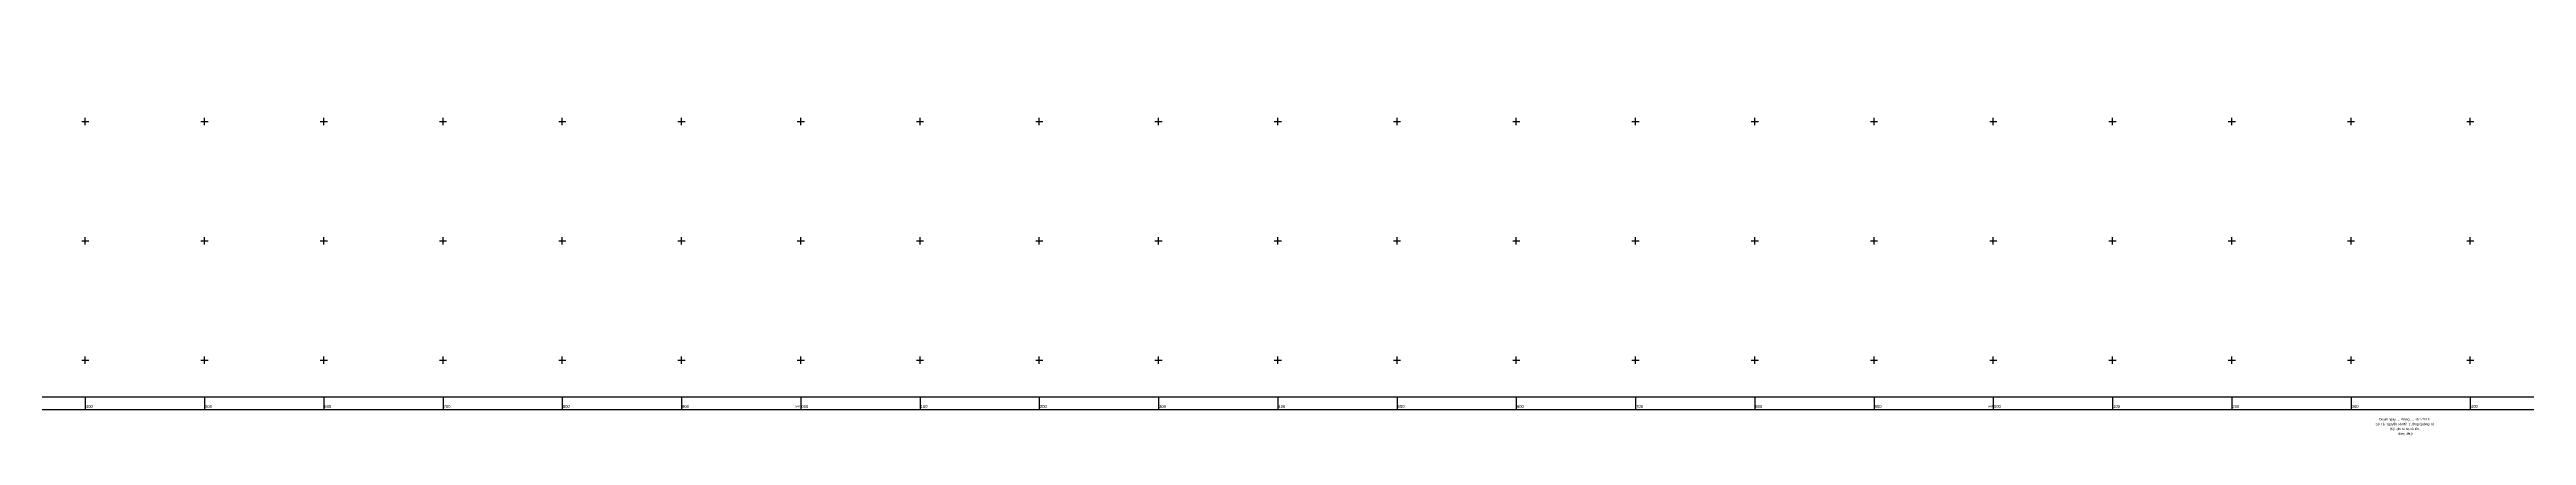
# Model space of a CAD drawing. Extents: x 542197 to 550482, y 1822129 to 1845893.
# Drawn here: x 546370 to 548447, y 1839637 to 1839960 of the extents above; entities that cross this region are included whole.
import ezdxf

# ---------------------------------------------------------------- set-up
doc = ezdxf.new("R2010")
doc.units = 0
doc.layers.add('Level 63', color=7, linetype='Continuous')

msp = doc.modelspace()

# ---------------------------------------------------------------- linework, layer by layer
at = {"layer": 'Level 63'}
for p, q in [((546397, 1839900), (546403, 1839900)), ((546400, 1839897), (546400, 1839903)), ((546497, 1839900), (546503, 1839900)), ((546500, 1839897), (546500, 1839903)), ((546597, 1839900), (546603, 1839900)), ((546600, 1839897), (546600, 1839903)), ((546697, 1839900), (546703, 1839900)), ((546700, 1839897), (546700, 1839903)), ((546797, 1839900), (546803, 1839900)), ((546800, 1839897), (546800, 1839903)), ((546897, 1839900), (546903, 1839900)), ((546900, 1839897), (546900, 1839903)), ((546997, 1839900), (547003, 1839900)), ((547000, 1839897), (547000, 1839903)), ((547097, 1839900), (547103, 1839900)), ((547100, 1839897), (547100, 1839903)), ((547197, 1839900), (547203, 1839900)), ((547200, 1839897), (547200, 1839903)), ((547297, 1839900), (547303, 1839900)), ((547300, 1839897), (547300, 1839903)), ((547397, 1839900), (547403, 1839900)), ((547400, 1839897), (547400, 1839903)), ((547497, 1839900), (547503, 1839900)), ((547500, 1839897), (547500, 1839903)), ((547597, 1839900), (547603, 1839900)), ((547600, 1839897), (547600, 1839903)), ((547697, 1839900), (547703, 1839900)), ((547700, 1839897), (547700, 1839903)), ((547797, 1839900), (547803, 1839900)), ((547800, 1839897), (547800, 1839903)), ((547897, 1839900), (547903, 1839900)), ((547900, 1839897), (547900, 1839903)), ((547997, 1839900), (548003, 1839900)), ((548000, 1839897), (548000, 1839903)), ((548097, 1839900), (548103, 1839900)), ((548100, 1839897), (548100, 1839903)), ((548197, 1839900), (548203, 1839900)), ((548200, 1839897), (548200, 1839903)), ((548297, 1839900), (548303, 1839900)), ((548300, 1839897), (548300, 1839903)), ((548397, 1839900), (548403, 1839900)), ((548400, 1839897), (548400, 1839903)), ((546397, 1839800), (546403, 1839800)), ((546400, 1839797), (546400, 1839803)), ((546497, 1839800), (546503, 1839800)), ((546500, 1839797), (546500, 1839803)), ((546597, 1839800), (546603, 1839800)), ((546600, 1839797), (546600, 1839803)), ((546697, 1839800), (546703, 1839800)), ((546700, 1839797), (546700, 1839803)), ((546797, 1839800), (546803, 1839800)), ((546800, 1839797), (546800, 1839803)), ((546897, 1839800), (546903, 1839800)), ((546900, 1839797), (546900, 1839803)), ((546997, 1839800), (547003, 1839800)), ((547000, 1839797), (547000, 1839803)), ((547097, 1839800), (547103, 1839800)), ((547100, 1839797), (547100, 1839803)), ((547197, 1839800), (547203, 1839800)), ((547200, 1839797), (547200, 1839803)), ((547297, 1839800), (547303, 1839800)), ((547300, 1839797), (547300, 1839803)), ((547397, 1839800), (547403, 1839800)), ((547400, 1839797), (547400, 1839803)), ((547497, 1839800), (547503, 1839800)), ((547500, 1839797), (547500, 1839803)), ((547597, 1839800), (547603, 1839800)), ((547600, 1839797), (547600, 1839803)), ((547697, 1839800), (547703, 1839800)), ((547700, 1839797), (547700, 1839803)), ((547797, 1839800), (547803, 1839800)), ((547800, 1839797), (547800, 1839803)), ((547897, 1839800), (547903, 1839800)), ((547900, 1839797), (547900, 1839803)), ((547997, 1839800), (548003, 1839800)), ((548000, 1839797), (548000, 1839803)), ((548097, 1839800), (548103, 1839800)), ((548100, 1839797), (548100, 1839803)), ((548197, 1839800), (548203, 1839800)), ((548200, 1839797), (548200, 1839803)), ((548297, 1839800), (548303, 1839800)), ((548300, 1839797), (548300, 1839803)), ((548397, 1839800), (548403, 1839800)), ((548400, 1839797), (548400, 1839803)), ((546400, 1839697), (546400, 1839703)), ((546500, 1839697), (546500, 1839703)), ((546600, 1839697), (546600, 1839703)), ((546700, 1839697), (546700, 1839703)), ((546800, 1839697), (546800, 1839703)), ((546900, 1839697), (546900, 1839703)), ((547000, 1839697), (547000, 1839703)), ((547100, 1839697), (547100, 1839703)), ((547200, 1839697), (547200, 1839703)), ((547300, 1839697), (547300, 1839703)), ((547400, 1839697), (547400, 1839703)), ((547500, 1839697), (547500, 1839703)), ((547600, 1839697), (547600, 1839703)), ((547700, 1839697), (547700, 1839703)), ((547800, 1839697), (547800, 1839703)), ((547900, 1839697), (547900, 1839703)), ((548000, 1839697), (548000, 1839703)), ((548100, 1839697), (548100, 1839703)), ((548200, 1839697), (548200, 1839703)), ((548300, 1839697), (548300, 1839703)), ((548400, 1839697), (548400, 1839703)), ((546397, 1839700), (546403, 1839700)), ((546497, 1839700), (546503, 1839700)), ((546597, 1839700), (546603, 1839700)), ((546697, 1839700), (546703, 1839700)), ((546797, 1839700), (546803, 1839700)), ((546897, 1839700), (546903, 1839700)), ((546997, 1839700), (547003, 1839700)), ((547097, 1839700), (547103, 1839700)), ((547197, 1839700), (547203, 1839700)), ((547297, 1839700), (547303, 1839700)), ((547397, 1839700), (547403, 1839700)), ((547497, 1839700), (547503, 1839700)), ((547597, 1839700), (547603, 1839700)), ((547697, 1839700), (547703, 1839700)), ((547797, 1839700), (547803, 1839700)), ((547897, 1839700), (547903, 1839700)), ((547997, 1839700), (548003, 1839700)), ((548097, 1839700), (548103, 1839700)), ((548197, 1839700), (548203, 1839700)), ((548297, 1839700), (548303, 1839700)), ((548397, 1839700), (548403, 1839700)), ((546400, 1839668.9), (546400, 1839658.4)), ((546500, 1839668.9), (546500, 1839658.4)), ((546600, 1839668.9), (546600, 1839658.4)), ((546700, 1839668.9), (546700, 1839658.4)), ((546800, 1839668.9), (546800, 1839658.4)), ((546900, 1839668.9), (546900, 1839658.4)), ((547000, 1839668.9), (547000, 1839658.4)), ((547100, 1839668.9), (547100, 1839658.4)), ((547200, 1839668.9), (547200, 1839658.4)), ((547300, 1839668.9), (547300, 1839658.4)), ((547400, 1839668.9), (547400, 1839658.4)), ((547500, 1839668.9), (547500, 1839658.4)), ((547600, 1839668.9), (547600, 1839658.4)), ((547700, 1839668.9), (547700, 1839658.4)), ((547800, 1839668.9), (547800, 1839658.4)), ((547900, 1839668.9), (547900, 1839658.4)), ((548000, 1839668.9), (548000, 1839658.4)), ((548100, 1839668.9), (548100, 1839658.4)), ((548200, 1839668.9), (548200, 1839658.4)), ((548300, 1839668.9), (548300, 1839658.4)), ((548400, 1839668.9), (548400, 1839658.4))]:
    msp.add_line(p, q, dxfattribs=at)
for points in [[(542202.4, 1845862.3), (550399.9, 1845862.3), (550399.9, 1839658.4), (542202.4, 1839658.4), (542202.4, 1845862.3)], [(542212.9, 1845851.8), (550389.4, 1845851.8), (550389.4, 1839668.9), (542212.9, 1839668.9), (542212.9, 1845851.8)]]:
    msp.add_lwpolyline(points, dxfattribs=at)

# ---------------------------------------------------------------- texts
for s, height, p in [('400', 2.5, (546400.5, 1839659.9)), ('500', 2.5, (546500.5, 1839659.9)), ('600', 2.5, (546600.5, 1839659.9)), ('700', 2.5, (546700.5, 1839659.9)), ('800', 2.5, (546800.5, 1839659.9)), ('900', 2.5, (546900.5, 1839659.9)), ('547', 1.75, (546995.5, 1839660.4)), ('000', 2.5, (547000.5, 1839659.9)), ('100', 2.5, (547100.5, 1839659.9)), ('200', 2.5, (547200.5, 1839659.9)), ('300', 2.5, (547300.5, 1839659.9)), ('400', 2.5, (547400.5, 1839659.9)), ('500', 2.5, (547500.5, 1839659.9)), ('600', 2.5, (547600.5, 1839659.9)), ('700', 2.5, (547700.5, 1839659.9)), ('800', 2.5, (547800.5, 1839659.9)), ('900', 2.5, (547900.5, 1839659.9)), ('548', 1.75, (547995.5, 1839660.4)), ('000', 2.5, (548000.5, 1839659.9)), ('100', 2.5, (548100.5, 1839659.9)), ('200', 2.5, (548200.5, 1839659.9)), ('300', 2.5, (548300.5, 1839659.9)), ('400', 2.5, (548400.5, 1839659.9)), ('Sở Tài nguyên và Môi trường Quảng Trị', 2, (548320.5, 1839645.4)), ('Duyệt ngày .... tháng .... năm 2018 ', 2, (548323.5, 1839649.4)), ('(Ký, ghi rõ họ và tên,', 2, (548332.5, 1839641.4)), ('đóng dấu)', 2, (548339.1, 1839637.4))]:
    msp.add_text(s, height=height, dxfattribs=at).set_placement(p)

doc.saveas('drawing.dxf')
